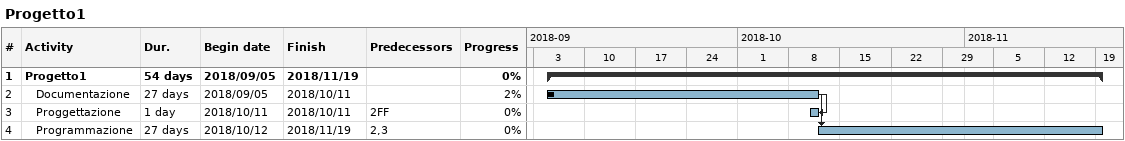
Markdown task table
Progetto1

| ID | Level | Task | Duration | Start | Finish | Predecessors | % complete |
|---|---|---|---|---|---|---|---|
| 1 | 1 | **Progetto1** | 54d | 2018-09-05 | 2018-11-19 |  | 0 |
| 2 | 2 | Documentazione | 27d | 2018-09-05 | 2018-10-11 |  | 2 |
| 3 | 2 | Proggettazione | 1d | 2018-10-11 | 2018-10-11 | 2FF | 0 |
| 4 | 2 | Programmazione | 27d | 2018-10-12 | 2018-11-19 | 2, 3 | 0 |
